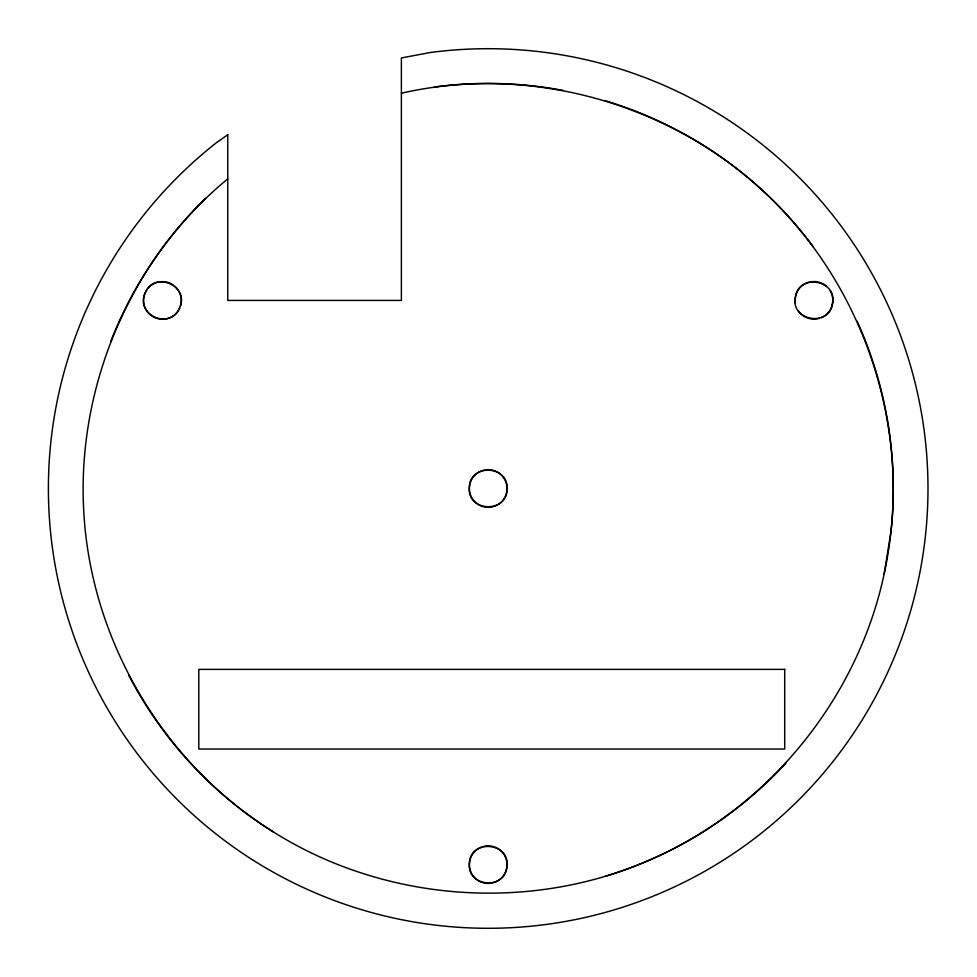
<?xml version="1.0" encoding="UTF-8"?>
<svg xmlns="http://www.w3.org/2000/svg" width="977" height="977" viewBox="0 0 977 977"><rect width="100%" height="100%" fill="white"/><g stroke="black" fill="none" stroke-linecap="round" stroke-linejoin="round"><path stroke-width="1.47" d="M832.392 304.018C838.351 280.081 798.233 272.73 795.4 297.338C790.369 321.616 830.865 327.246 832.636 302.504M884.136 574.049L890.975 531.561C905.142 402.451 852.921 268.907 754.94 183.639C659.841 100.277 524.869 64.897 401.388 93.23M180.281 306.338C188.341 285.602 155.074 271.24 145.732 291.757C133.299 315.168 172.184 331.582 180.281 306.338A18.807 18.807 0 0 0 174.81 286.273L174.81 286.273M227.763 178.876C130.979 258.441 76.988 385.243 83.68 510.055C90.238 639.776 163.025 763.318 273.328 831.903C383.24 901.099 526.163 912.542 645.699 861.714C765.492 811.533 857.012 701.156 884.124 574.122A405.089 405.089 0 0 0 857.073 321.115M821.254 317.659L821.278 317.659A18.807 18.807 0 0 0 832.343 304.299M173.356 285.137L173.234 285.04A18.807 18.807 0 0 0 146.391 290.596A18.807 18.807 0 0 0 153.609 317.036A18.807 18.807 0 0 0 179.548 308.195M819.398 318.331A18.807 18.807 0 0 1 798.294 310.723M795.4 303.322A18.807 18.807 0 0 1 826.347 286.176M830.169 290.78A18.807 18.807 0 0 1 832.673 302.32M785.838 763.269A405.089 405.089 0 0 1 605.129 876.332M273.328 831.903A405.089 405.089 0 0 1 128.732 675.278M110.914 340.985A405.089 405.089 0 0 1 205.585 198.27M434.423 87.002A405.089 405.089 0 0 1 563.24 90.434M605.129 100.668A405.089 405.089 0 0 1 813.352 246.925M469.412 863.631C466.982 887.238 505.488 890.108 506.892 866.672C510.641 842.04 469.681 838.706 469.412 863.631M507.039 488.5C508.138 513.462 466.945 512.363 469.363 487.499C469.473 463.806 508.187 464.832 507.039 488.5A18.856 18.856 0 0 1 478.767 504.828A18.856 18.856 0 0 1 478.767 472.172A18.856 18.856 0 0 1 507.039 488.5M227.763 134.728L216.601 142.569A439.809 439.809 0 0 0 254.912 861.335A439.809 439.809 0 0 0 918.05 581.462A439.809 439.809 0 0 0 429.819 52.587L401.388 57.948L401.388 300.428L227.763 300.428L227.763 134.728M784.714 669.379L198.795 669.379L198.795 749.029L784.714 749.029L784.714 669.379M478.767 880.924A18.807 18.807 0 0 0 506.99 864.669A18.807 18.807 0 0 0 478.803 848.354A18.807 18.807 0 0 0 478.767 880.924"/></g></svg>
